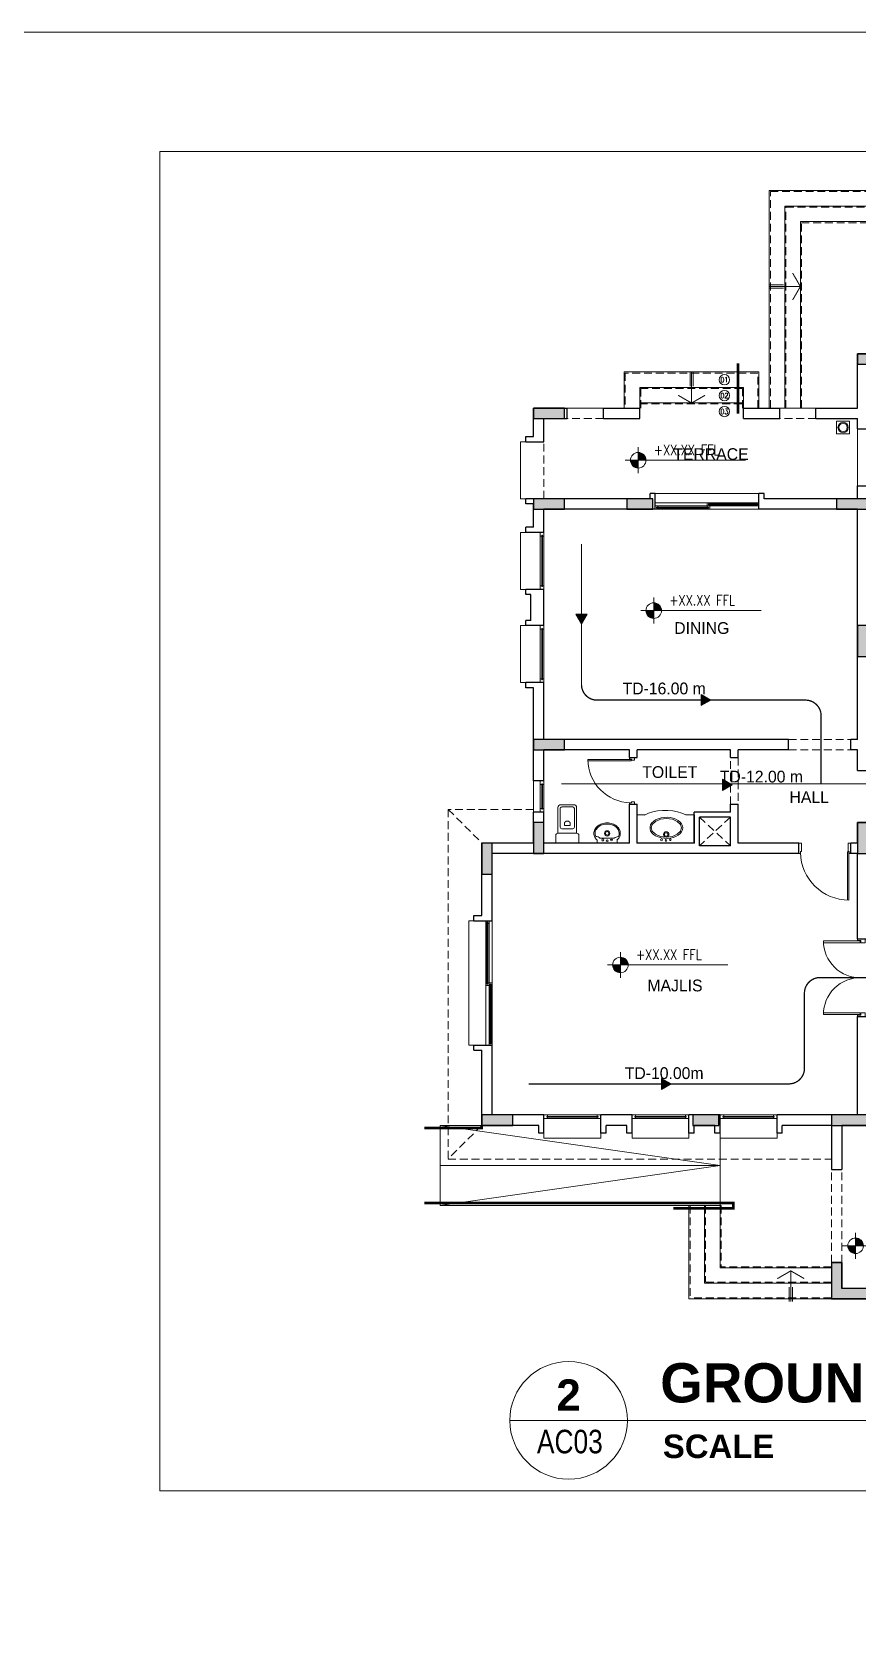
# Model space of a CAD drawing. Header units: millimetres. Extents: x -9083 to 924194, y -232449 to 321637.
# Drawn here: x 240947 to 251467, y -195277 to -174849 of the extents above; entities that cross this region are included whole.
import ezdxf
from ezdxf.enums import TextEntityAlignment as Align

# ---------------------------------------------------------------- set-up
doc = ezdxf.new("R2010")
doc.units = ezdxf.units.MM
doc.header["$LTSCALE"] = 400
doc.header["$MEASUREMENT"] = 0
doc.linetypes.add('HIDDEN', pattern=[0.375, 0.25, -0.125])
doc.linetypes.add('PHANTOM2', pattern=[1.25, 0.625, -0.125, 0.125, -0.125, 0.125, -0.125])
doc.layers.get('0').update_dxf_attribs({"lineweight": 0, "true_color": 0xff1414})
doc.layers.get('Defpoints').update_dxf_attribs({"color": 8, "lineweight": 5})
for name, color, linetype, lineweight in [('ARCHES', 1, 'HIDDEN', 5), ('COLUMNS HATCH', 1, 'Continuous', 5), ('DOOR', 1, 'Continuous', 5), ('FIXTURE', 5, 'Continuous', 0), ('GENERAL TEXT', 4, 'Continuous', 5), ('HANDRAIL', 31, 'Continuous', 5), ('HIDDEN', 237, 'HIDDEN', 0), ('LEVEL SYMBOL', 8, 'Continuous', 5), ('LEVELS', 251, 'Continuous', 5), ('MARKER', 8, 'Continuous', 5), ('PRO COLUMNS', 6, 'Continuous', 30), ('PROPOSED COLUMNS', 6, 'Continuous', 30), ('REFER TILTLE 100', 7, 'Continuous', 5), ('STAIR', 1, 'Continuous', 5), ('STAIR NOSE', 1, 'HIDDEN', 5), ('TEXT DRAWING TITLE', 7, 'Continuous', 5), ('TEXT STAIR NO', 7, 'Continuous', 5), ('WALL ELEVATION', 3, 'Continuous', 9), ('WALL PROPOSED', 255, 'Continuous', 30), ('WINDOWS', 5, 'Continuous', 5)]:
    doc.layers.add(name, color=color, linetype=linetype, lineweight=lineweight)
doc.layers.add('TRAVEL DISTANCE', color=7, linetype='Continuous', lineweight=5, true_color=0xff0f0f)
doc.styles.add('arial', font='arial.ttf', dxfattribs={"width": 0.8, "height": 2.2})
doc.styles.add('ARIAL-TITLE', font='arialbd.ttf')
doc.styles.add('ROMANS-TITLE', font='ROMANS.shx', dxfattribs={"width": 0.8})
doc.styles.get("Standard").update_dxf_attribs({"font": 'GOTHIC.TTF', "height": 220})

# ---------------------------------------------------------------- blocks, each defined once
blk = doc.blocks.new('*U144')
for p, q in [((-524, -515), (-524, 0)), ((-524, 0), (524, 0)), ((524, -515), (524, 0)), ((-524, -515), (-367, -515)), ((378, -515), (524, -515))]:
    blk.add_line(p, q)
for points in [[(-312, -278), (-307, -242), (-291, -207), (-265, -174), (-230, -146), (-187, -122), (-137, -103), (-84, -91), (-27, -86), (30, -88), (85, -97), (137, -112), (183, -133), (222, -159), (253, -190), (274, -224), (285, -260), (285, -297), (274, -333), (253, -367), (222, -397), (183, -424), (137, -445), (85, -460), (30, -469), (-27, -471), (-84, -466), (-137, -454), (-187, -435), (-230, -411), (-265, -383), (-291, -350), (-307, -315)], [(-289, -278), (-270, -217), (-212, -162), (-122, -123), (-13, -109), (96, -123), (186, -162), (244, -217), (264, -278), (244, -340), (186, -395), (96, -434), (-13, -448), (-122, -434), (-212, -395), (-270, -340)]]:
    blk.add_lwpolyline(points, close=True)
blk.add_lwpolyline([(385, -511), (315, -544), (235, -569), (147, -586), (56, -595), (-38, -596), (-130, -587), (-217, -571), (-297, -546), (-368, -514)])
for centre, radius in [((-85, -61), 16.1), ((-10, -158), 48.5), ((-10, -158), 31.8), ((-5, -49), 16), ((75, -61), 18.1)]:
    blk.add_circle(centre, radius)
blk = doc.blocks.new('*U145')
for p, q in [((180, 0), (-180, 0)), ((-180, 0), (-180, -53)), ((180, 0), (180, -52)), ((130, -89), (-130, -89))]:
    blk.add_line(p, q)
for centre, radius in [((-80, -57), 16.1), ((0, -178), 48.5), ((0, -178), 31.8), ((0, -44), 16), ((80, -57), 18.1)]:
    blk.add_circle(centre, radius)
for centre, radius, start, end in [((-88, -178), 152, 152.3807, 180), ((-88, -178), 152, 180, 207.6193), ((-45, -201), 200, 132.2414, 152.3807), ((-45, -156), 200, 207.6193, 231.6325), ((-88, -178), 132, 153.1014, 207.6193), ((-209, 0), 119, 271.591, 311.3839), ((-45, -156), 180, 207.6193, 231.6325), ((214, 5), 126, 228.3983, 266.8513), ((46, -156), 180, 308.3675, 332.3807), ((46, -156), 200, 308.3675, 332.3807), ((46, -201), 200, 27.6193, 48.0173), ((89, -178), 132, 332.3807, 25.9024), ((89, -178), 152, 0, 27.6193), ((89, -178), 152, 332.3807, 0), ((-18, -121), 244, 231.6325, 251.8447), ((-18, -121), 224, 231.6325, 251.8447), ((0, -66), 302, 251.8447, 270), ((0, -66), 282, 251.8447, 270), ((0, -66), 282, 270, 288.1553), ((0, -66), 302, 270, 288.1553), ((18, -121), 224, 288.1553, 308.3675), ((18, -121), 244, 288.1553, 308.3675)]:
    blk.add_arc(centre, radius, start, end)
blk = doc.blocks.new('*U146')
for p, q in [((-210, 0), (-210, -140)), ((-210, 0), (210, 0)), ((210, 0), (210, -140)), ((-170, -180), (-170, -650)), ((-170, -180), (170, -180)), ((-130, -290), (-130, -630)), ((-100, -260), (100, -260)), ((130, -290), (130, -630)), ((170, -180), (170, -650)), ((-44, -319), (44, -319)), ((-120, -700), (120, -700)), ((-100, -660), (100, -660))]:
    blk.add_line(p, q)
for centre, radius, start, end in [((-170, -140), 40, 180, 270), ((-100, -290), 30, 90, 180), ((100, -290), 30, 0, 90), ((170, -140), 40, 270, 0), ((-1, -349), 52.4, 157.2878, 180), ((-1, -349), 52.4, 180, 202.7122), ((-1, -349), 53, 144.8858, 157.2878), ((-1, -349), 53, 202.7122, 225.2991), ((0, -348), 53.5, 225.2991, 247.7107), ((0, -348), 54, 247.7107, 270), ((0, -348), 54, 270, 292.2893), ((0, -348), 53.5, 292.2893, 314.7009), ((1, -349), 53, 314.7009, 337.2878), ((1, -349), 53, 22.7122, 35.1142), ((1, -349), 52.4, 360, 22.7122), ((1, -349), 52.4, 337.2878, 0), ((-120, -650), 50, 180, 270), ((-100, -630), 30, 180, 270), ((100, -630), 30, 270, 0), ((120, -650), 50, 270, 0)]:
    blk.add_arc(centre, radius, start, end)
blk = doc.blocks.new('A$C5226484c')
at = {"layer": 'TRAVEL DISTANCE', "transparency": 33554559}
h = blk.add_hatch(color=256, dxfattribs=at)
h.dxf.hatch_style = 1
h.paths.add_polyline_path([(0, -186), (107, 0), (-107, 0)])
at = {"layer": 'TRAVEL DISTANCE'}
blk.add_lwpolyline([(0, -186), (107, 0), (-107, 0)], close=True, dxfattribs=at)
blk = doc.blocks.new('A$C977231d2')
at = {"layer": 'Defpoints'}
blk.add_lwpolyline([(-120, 0), (-823, 0), (-823, 576), (-120, 576)], close=True, dxfattribs=at)
blk = doc.blocks.new('A-DETAIL-TITLE-100')
at = {"layer": 'TEXT DRAWING TITLE', "linetype": 'Continuous'}
blk.add_line((0, 0), (-1500, 0), dxfattribs=at)
blk.add_circle((-750, 0), 750, dxfattribs=at)
at = {"layer": 'TEXT DRAWING TITLE', "style": 'ARIAL-TITLE'}
for tag, p, height in [('TITLE1', (450, 937), 500), ('SCALE1', (450, -480), 300), ('SCALE2', (2479, -480), 300)]:
    blk.add_attdef(tag, p, '', height=height, dxfattribs=at)
at = {"layer": 'TEXT DRAWING TITLE', "color": 7, "style": 'ARIAL-TITLE'}
blk.add_attdef('TITLE2_001', (435, 228), '', height=500, dxfattribs=at)
at = {"layer": 'TEXT DRAWING TITLE', "linetype": 'Continuous', "style": 'ARIAL-TITLE'}
blk.add_attdef('DRWG-NO', text='', height=400, dxfattribs=at).set_placement((-751, 326), align=Align.MIDDLE)
at = {"layer": 'TEXT DRAWING TITLE', "linetype": 'Continuous', "style": 'arial', "width": 0.8}
blk.add_attdef('DRAWING-REF', text='', height=300, dxfattribs=at).set_placement((-735, -270), align=Align.MIDDLE)
blk = doc.blocks.new('VILLA GROUND COLUMNS')
at = {"layer": 'COLUMNS HATCH', "ltscale": 300}
for points in [[(401768, 181785), (401168, 181785), (401168, 181985), (401768, 181985)], [(406768, 181985), (406768, 180785), (406568, 180785), (406568, 181985)], [(395518, 180735), (394918, 180735), (394918, 180935), (395518, 180935)], [(412368, 180785), (411768, 180785), (411768, 180985), (412368, 180985)], [(395518, 178985), (394918, 178985), (394918, 179185), (395518, 179185)], [(397218, 178985), (396718, 178985), (396718, 179185), (397218, 179185)], [(401368, 178985), (400768, 178985), (400768, 179185), (401368, 179185)], [(401168, 176135), (401168, 176735), (401368, 176735), (401368, 176135)], [(403368, 176135), (403368, 176735), (403568, 176735), (403568, 176135)], [(406768, 176535), (406168, 176535), (406168, 176735), (406768, 176735)], [(412368, 176535), (411768, 176535), (411768, 176735), (412368, 176735)], [(414118, 176535), (413518, 176535), (413518, 176735), (414118, 176735)], [(403368, 174335), (403368, 174935), (403568, 174935), (403568, 174335)], [(395518, 174335), (394918, 174335), (394918, 174535), (395518, 174535)], [(394918, 172335), (394918, 172935), (395118, 172935), (395118, 172335)], [(401168, 172335), (401168, 172935), (401368, 172935), (401368, 172335)], [(413918, 172335), (413918, 172935), (414118, 172935), (414118, 172335)], [(393918, 171935), (393918, 172535), (394118, 172535), (394118, 171935)], [(406768, 172485), (406168, 172485), (406168, 172685), (406768, 172685)], [(403368, 170535), (403368, 171135), (403568, 171135), (403568, 170535)], [(408018, 170035), (408018, 171135), (408218, 171135), (408218, 170035)], [(414118, 170035), (413518, 170035), (413518, 170235), (414118, 170235)], [(403368, 167085), (403368, 167685), (403568, 167685), (403568, 167085)], [(394519, 167085), (393919, 167085), (393919, 167285), (394519, 167285)], [(398493, 167085), (397993, 167085), (397993, 167285), (398493, 167285)], [(401368, 167085), (400668, 167085), (400668, 167285), (401368, 167285)], [(403168, 163735), (403168, 163935), (403368, 163935), (403368, 164985), (403568, 164985), (403568, 163735)], [(408018, 164385), (408018, 164985), (408218, 164985), (408218, 164385)], [(401368, 163935), (400868, 163935), (400868, 164435), (400668, 164435), (400668, 163735), (401368, 163735)]]:
    blk.add_hatch(color=256, dxfattribs=at).paths.add_polyline_path(points)
at = {"layer": 'PRO COLUMNS', "ltscale": 300}
for points in [[(401768, 181785), (401768, 181985), (401168, 181985), (401168, 181785)], [(406768, 181985), (406568, 181985), (406568, 180785), (406768, 180785)], [(395518, 180735), (395518, 180935), (394918, 180935), (394918, 180735)], [(412368, 180785), (412368, 180985), (411768, 180985), (411768, 180785)], [(395518, 178985), (395518, 179185), (394918, 179185), (394918, 178985)], [(397218, 178985), (397218, 179185), (396718, 179185), (396718, 178985)], [(401368, 178985), (401368, 179185), (400768, 179185), (400768, 178985)], [(401168, 176135), (401368, 176135), (401368, 176735), (401168, 176735)], [(403368, 176135), (403568, 176135), (403568, 176735), (403368, 176735)], [(406768, 176535), (406768, 176735), (406168, 176735), (406168, 176535)], [(412368, 176535), (412368, 176735), (411768, 176735), (411768, 176535)], [(414118, 176535), (414118, 176735), (413518, 176735), (413518, 176535)], [(403368, 174335), (403568, 174335), (403568, 174935), (403368, 174935)], [(395518, 174335), (395518, 174535), (394918, 174535), (394918, 174335)], [(394918, 172335), (395118, 172335), (395118, 172935), (394918, 172935)], [(401168, 172335), (401368, 172335), (401368, 172935), (401168, 172935)], [(413918, 172335), (414118, 172335), (414118, 172935), (413918, 172935)], [(393918, 171935), (394118, 171935), (394118, 172535), (393918, 172535)], [(406768, 172485), (406768, 172685), (406168, 172685), (406168, 172485)], [(403368, 170535), (403568, 170535), (403568, 171135), (403368, 171135)], [(408018, 170035), (408218, 170035), (408218, 171135), (408018, 171135)], [(414118, 170035), (414118, 170235), (413518, 170235), (413518, 170035)], [(403368, 167085), (403568, 167085), (403568, 167685), (403368, 167685)], [(394519, 167085), (394519, 167285), (393919, 167285), (393919, 167085)], [(398493, 167085), (398493, 167285), (397993, 167285), (397993, 167085)], [(401368, 167085), (401368, 167285), (400668, 167285), (400668, 167085)], [(403168, 163735), (403568, 163735), (403568, 164985), (403368, 164985), (403368, 163935), (403168, 163935)], [(408018, 164385), (408218, 164385), (408218, 164985), (408018, 164985)], [(400868, 164435), (400668, 164435), (400668, 163735), (401368, 163735), (401368, 163935), (400868, 163935)]]:
    blk.add_lwpolyline(points, close=True, dxfattribs=at)
blk = doc.blocks.new('A-LVL_PLAN')
at = {"layer": 'LEVELS', "ltscale": 800}
h = blk.add_hatch(color=256, dxfattribs=at)
h.paths.add_polyline_path([(0, 0), (150, 0, 0.414214), (0, 150)])
h.paths.add_polyline_path([(0, -150), (0, 0), (-150, 0, 0.414214)])
at = {"layer": 'LEVELS'}
for p, q in [((-250, 0), (250, 0)), ((0, -250), (0, 250))]:
    blk.add_line(p, q, dxfattribs=at)
at = {"layer": 'LEVELS', "ltscale": 800}
blk.add_line((0, 0), (2074, 0), dxfattribs=at)
at = {"layer": 'LEVELS'}
blk.add_circle((0, 0), 150, dxfattribs=at)
at = {"layer": 'LEVELS', "ltscale": 800, "style": 'ROMANS-TITLE', "width": 0.8}
blk.add_attdef('FLOOR-LEVEL', (300, 100), '', height=200, dxfattribs=at)
blk = doc.blocks.new('BAYTANG')
at = {"layer": 'TEXT STAIR NO', "color": 8, "ltscale": 0.1}
blk.add_circle((0, 0), 100, dxfattribs=at)
at = {"layer": 'TEXT STAIR NO', "style": 'ROMANS-TITLE', "width": 0.8}
blk.add_attdef('STEPNO.', text='', height=120, dxfattribs=at).set_placement((0, 0), align=Align.MIDDLE_CENTER)
blk = doc.blocks.new('*U63')
for p, q in [((-1565, 66), (-1565, 1001)), ((-1540, 66), (-1540, 1000)), ((-1600, 101), (-1570, 101)), ((-1570, 61), (-1570, 101)), ((-1570, 61), (-1550, 61)), ((-1565, 66), (-1540, 66)), ((-1550, -99), (-1550, 61)), ((-650, -99), (-650, 61)), ((-630, 61), (-650, 61)), ((-600, 101), (-630, 101)), ((-630, 61), (-630, 101)), ((-1600, -99), (-1550, -99)), ((-600, -99), (-650, -99))]:
    blk.add_line(p, q)
blk.add_arc((-1565, 66), 935, 0.9304, 89.9953)
blk = doc.blocks.new('*U64')
for p, q in [((-1600, 1), (-1550, 1)), ((-1550, 1), (-1550, -59)), ((-750, 1), (-750, -59)), ((-700, 1), (-750, 1)), ((-1600, -99), (-1570, -99)), ((-1570, -59), (-1550, -59)), ((-1570, -59), (-1570, -99)), ((-1565, -64), (-1565, -899)), ((-1565, -64), (-1540, -64)), ((-1540, -64), (-1540, -897)), ((-730, -59), (-750, -59)), ((-730, -59), (-730, -99)), ((-700, -99), (-730, -99))]:
    blk.add_line(p, q)
blk.add_arc((-1565, -63), 835, 270.0066, 358.9548)
blk = doc.blocks.new('*U68')
for p, q in [((-2500, 98), (-2600, 98)), ((-2500, 98), (-2500, -17)), ((-700, 98), (-600, 98)), ((-700, 98), (-700, -17)), ((-2600, -102), (-2560, -102)), ((-2560, -17), (-2500, -17)), ((-2560, -17), (-2560, -102)), ((-2550, -27), (-2550, -976)), ((-2550, -27), (-2500, -27)), ((-2500, -27), (-2500, -975)), ((-640, -17), (-700, -17)), ((-650, -27), (-700, -27)), ((-700, -27), (-700, -976)), ((-650, -27), (-650, -977)), ((-640, -17), (-640, -102)), ((-600, -102), (-640, -102))]:
    blk.add_line(p, q)
for centre, radius, start, end in [((-2550, -26), 951, 270.0277, 1.4411), ((-650, -27), 950, 178.4926, 270)]:
    blk.add_arc(centre, radius, start, end)

msp = doc.modelspace()

# ---------------------------------------------------------------- linework, layer by layer
at = {"layer": 'ARCHES', "lineweight": 0}
for p, q in [((248226.3367, -179773.65955), (247764.3367, -179773.65955)), ((250932.3367, -179773.65955), (250470.3367, -179773.65955)), ((247467.3367, -180796.65955), (247467.3367, -180070.65955)), ((250583.71042, -183865.65955), (251375.71042, -183865.65955)), ((250583.71042, -183997.65955), (251375.71042, -183997.65955)), ((249843.3367, -184690.65955), (249843.3367, -184096.65955)), ((249942.3367, -184096.65955), (249942.3367, -184690.65955)), ((251130.3367, -190531.65955), (251130.3367, -189343.65955)), ((251262.3367, -190531.65955), (251262.3367, -189343.65955))]:
    msp.add_line(p, q, dxfattribs=at)
at = {"layer": 'Defpoints', "lineweight": 0}
msp.add_lwpolyline([(242576.74025, -193438.87872), (262308.89268, -193438.87872), (262308.89268, -176373.53188), (242576.74025, -176373.53188)], close=True, dxfattribs=at)
at = {"layer": 'FIXTURE', "lineweight": 0}
for p, q in [((251361.3367, -179806.65955), (251196.3367, -179806.65955)), ((251196.3367, -179806.65955), (251196.3367, -179971.65955)), ((251361.3367, -179971.65955), (251361.3367, -179806.65955)), ((251196.3367, -179971.65955), (251361.3367, -179971.65955))]:
    msp.add_line(p, q, dxfattribs=at)
for radius in [66, 52.8]:
    msp.add_circle((251278.8367, -179889.15955), radius, dxfattribs=at)
at = {"layer": 'HANDRAIL', "lineweight": 0, "ltscale": 5, "const_width": 33}
msp.add_lwpolyline([(249938.9421, -179711.34516), (249938.9421, -179711.34516), (249938.9421, -179711.34516), (249938.9421, -179070.20797)], dxfattribs=at)
at = {"layer": 'HANDRAIL', "lineweight": 0, "const_width": 33}
for points in [[(246676.19435, -188782.65955), (246676.19435, -188815.65955), (245946.0367, -188815.65955)], [(245946.0367, -189772.65955), (249879.6367, -189772.65955), (249879.6367, -189838.65955), (249114.0367, -189838.65955)]]:
    msp.add_lwpolyline(points, dxfattribs=at)
at = {"layer": 'HIDDEN', "lineweight": 0}
for p, q in [((246248.92134, -184756.65955), (246675.3367, -185183.07491)), ((249447.3367, -184855.65955), (249843.3367, -185218.65955)), ((249843.3367, -184855.65955), (249447.3367, -185218.65955)), ((246675.3367, -188782.65955), (246246.3367, -189211.65955))]:
    msp.add_line(p, q, dxfattribs=at)
msp.add_lwpolyline([(247335.3367, -184756.65955), (246246.3367, -184756.65955), (246246.3367, -189211.65955), (251130.3367, -189211.65955)], dxfattribs=at)
at = {"layer": 'MARKER', "lineweight": 0}
for p, q in [((249328.5367, -179362.90642), (249328.5367, -179181.40642)), ((249348.3367, -179577.40642), (249348.3367, -179181.40642)), ((249368.1367, -179362.90642), (249368.1367, -179181.40642))]:
    msp.add_line(p, q, dxfattribs=at)
at = {"layer": 'MARKER', "lineweight": 0, "const_width": 13.2}
msp.add_lwpolyline([(249519.80973, -179478.40642), (249348.3367, -179577.40642), (249176.86367, -179478.40642)], dxfattribs=at)
at = {"layer": 'STAIR', "lineweight": 0}
for p, q in [((250519.8367, -178072.50955), (250338.3367, -178072.50955)), ((250734.3367, -178092.30955), (250338.3367, -178092.30955)), ((250519.8367, -178112.10955), (250338.3367, -178112.10955)), ((248688.3367, -179575.65955), (250008.3367, -179575.65955)), ((246147.3367, -188782.65955), (246147.3367, -189805.65955)), ((246676.19435, -188782.65955), (246147.3367, -188782.65955)), ((249711.3367, -189294.15955), (246147.3367, -188782.65955)), ((249711.3367, -188947.65955), (249711.3367, -190597.65955)), ((251130.3367, -188815.65955), (251130.3367, -189343.65955)), ((251262.3367, -188782.65955), (251262.3367, -189343.65955)), ((246147.3367, -189294.15955), (249711.3367, -189294.15955)), ((249711.3367, -189294.15955), (246147.3367, -189805.65955)), ((249711.3367, -189805.65955), (246147.3367, -189805.65955)), ((249315.3367, -189805.65955), (249315.3367, -190993.65955)), ((249513.3367, -189805.65955), (249513.3367, -190795.65955)), ((251130.3367, -190597.65955), (249711.3367, -190597.65955)), ((250611.9772, -190637.25955), (250611.9772, -191026.65955)), ((251130.3367, -190993.65955), (249315.3367, -190993.65955)), ((251130.3367, -190795.65955), (249513.3367, -190795.65955)), ((250592.1772, -190845.15955), (250592.1772, -191026.65955)), ((250631.7772, -190845.15955), (250631.7772, -191026.65955))]:
    msp.add_line(p, q, dxfattribs=at)
for points in [[(250338.3367, -179641.65955), (250338.3367, -176869.65955), (256344.3367, -176869.65955), (256344.3367, -179608.65955)], [(250536.3367, -179641.65955), (250536.3367, -177067.65955), (256146.3367, -177067.65955), (256146.3367, -179608.65955)], [(250734.3367, -179641.65955), (250734.3367, -177265.65955), (255948.3367, -177265.65955), (255948.3367, -179608.65955)], [(250206.3367, -179641.65955), (250206.3367, -179181.40642), (248490.3367, -179181.40642), (248490.3367, -179641.65955)], [(250008.3367, -179641.65955), (250008.3367, -179379.40642), (248688.3367, -179379.40642), (248688.3367, -179641.65955)]]:
    msp.add_lwpolyline(points, dxfattribs=at)
at = {"layer": 'STAIR', "lineweight": 0, "const_width": 13.2}
for points in [[(250635.3367, -178263.78258), (250734.3367, -178092.30955), (250635.3367, -177920.83652)], [(250440.50417, -190736.25955), (250611.9772, -190637.25955), (250783.45023, -190736.25955)]]:
    msp.add_lwpolyline(points, dxfattribs=at)
at = {"layer": 'STAIR NOSE', "linetype": 'HIDDEN', "lineweight": 0}
for p, q in [((248688.3367, -179588.85955), (250008.3367, -179588.85955)), ((249328.5367, -189805.65955), (249328.5367, -190980.45955)), ((249526.5367, -189805.65955), (249526.5367, -190782.45955)), ((249711.3367, -189805.65955), (249724.5367, -189805.65955)), ((249724.5367, -189805.65955), (249724.5367, -190584.45955)), ((251130.3367, -190584.45955), (249724.5367, -190584.45955)), ((251130.3367, -190782.45955), (249526.5367, -190782.45955)), ((251130.3367, -190980.45955), (249328.5367, -190980.45955))]:
    msp.add_line(p, q, dxfattribs=at)
for points in [[(250351.5367, -179641.65955), (250351.5367, -176882.85955), (256331.1367, -176882.85955), (256331.1367, -179608.65955)], [(250549.5367, -179641.65955), (250549.5367, -177080.85955), (256133.1367, -177080.85955), (256133.1367, -179608.65955)], [(250747.5367, -179641.65955), (250747.5367, -177278.85955), (255935.1367, -177278.85955), (255935.1367, -179608.65955)], [(250193.1367, -179641.65955), (250193.1367, -179194.60642), (248503.5367, -179194.60642), (248503.5367, -179641.65955)], [(249995.1367, -179641.65955), (249995.1367, -179392.60642), (248701.5367, -179392.60642), (248701.5367, -179641.65955)]]:
    msp.add_lwpolyline(points, dxfattribs=at)
at = {"layer": 'TEXT DRAWING TITLE', "linetype": 'Continuous', "lineweight": 0}
msp.add_line((248532.33343, -192542.51232), (256771.33855, -192542.51232), dxfattribs=at)
at = {"layer": 'TRAVEL DISTANCE', "linetype": 'PHANTOM2', "lineweight": 0, "const_width": 16.5}
for points in [[(247945.81201, -181374.70053), (247945.81201, -183165.3471, 0.4142135624), (248143.81201, -183363.3471), (250800.04492, -183363.3471, -0.4142135624), (250998.04492, -183561.3471), (250998.04492, -184430.0889), (252269.57866, -184430.0889)], [(247274.0246, -188254.41713), (250587.9068, -188254.41713, 0.4142135624), (250785.9068, -188056.41713), (250785.9068, -187097.08579, -0.4142135624), (250983.9068, -186899.08579), (252249.76294, -186899.08579)]]:
    msp.add_lwpolyline(points, format="xyb", dxfattribs=at)
msp.add_lwpolyline([(247687.1996, -184430.0889), (250998.04492, -184430.0889)], dxfattribs=at)
at = {"layer": 'WALL ELEVATION', "linetype": 'Continuous', "lineweight": 0}
for p, q in [((247764.3367, -179641.65955), (248226.3367, -179641.65955)), ((250470.3367, -179641.65955), (250932.3367, -179641.65955)), ((251460.3367, -180631.65955), (251460.3367, -179905.65955)), ((248886.3367, -180730.65955), (250206.3367, -180730.65955)), ((247335.3367, -184393.65955), (247335.3367, -184789.65955))]:
    msp.add_line(p, q, dxfattribs=at)
at = {"layer": 'WALL ELEVATION', "linetype": 'Continuous', "lineweight": 0, "flags": 128}
for points in [[(247236.3367, -180796.65955), (247170.3367, -180796.65955), (247170.3367, -180070.65955), (247236.3367, -180070.65955)], [(247236.3367, -181951.65955), (247170.3367, -181951.65955), (247170.3367, -181225.65955), (247236.3367, -181225.65955)], [(247236.3367, -183139.65955), (247170.3367, -183139.65955), (247170.3367, -182413.65955), (247236.3367, -182413.65955)], [(246576.3367, -186175.65955), (246510.3367, -186175.65955), (246510.3367, -187759.65955), (246576.3367, -187759.65955)], [(247467.3367, -188881.65955), (247467.3367, -188947.65955), (248193.3367, -188947.65955), (248193.3367, -188881.65955)], [(248589.3367, -188815.65955), (248589.3367, -188947.65955), (249315.3367, -188947.65955), (249315.3367, -188881.65955)], [(249711.3367, -188881.65955), (249711.3367, -188947.65955), (250437.3367, -188947.65955), (250437.3367, -188881.65955)]]:
    msp.add_lwpolyline(points, dxfattribs=at)
at = {"layer": 'WALL PROPOSED'}
for p, q in [((251460.3367, -179641.65955), (251460.3367, -178948.65955)), ((251460.3367, -178948.65955), (252450.35254, -178948.65955)), ((247335.3367, -180004.65955), (247335.3367, -179641.65955)), ((247335.3367, -179641.65955), (247764.3367, -179641.65955)), ((247764.3367, -179773.65955), (247764.3367, -179641.65955)), ((248226.3367, -179641.65955), (248688.3367, -179641.65955)), ((248226.3367, -179773.65955), (248226.3367, -179641.65955)), ((248688.3367, -179773.65955), (248688.3367, -179641.65955)), ((250008.3367, -179773.65955), (250008.3367, -179641.65955)), ((250008.3367, -179641.65955), (250470.3367, -179641.65955)), ((250470.3367, -179773.65955), (250470.3367, -179641.65955)), ((250932.3367, -179773.65955), (250932.3367, -179641.65955)), ((250932.3367, -179641.65955), (251460.3367, -179641.65955)), ((247467.3367, -180070.65955), (247467.3367, -179773.65955)), ((247467.3367, -179773.65955), (247764.3367, -179773.65955)), ((248226.3367, -179773.65955), (248688.3367, -179773.65955)), ((250008.3367, -179773.65955), (250470.3367, -179773.65955)), ((250932.3367, -179773.65955), (251460.3367, -179773.65955)), ((251460.3367, -179905.65955), (251460.3367, -179773.65955)), ((251460.3367, -179905.65955), (251592.3367, -179905.65955)), ((247236.3367, -180070.65955), (247236.3367, -180004.65955)), ((247236.3367, -180004.65955), (247335.3367, -180004.65955)), ((247236.3367, -180070.65955), (247467.3367, -180070.65955)), ((248886.3367, -180730.65955), (248820.3367, -180730.65955)), ((248820.3367, -180796.65955), (248820.3367, -180730.65955)), ((248886.3367, -180928.65955), (248886.3367, -180730.65955)), ((250272.3367, -180730.65955), (250206.3367, -180730.65955)), ((250206.3367, -180928.65955), (250206.3367, -180730.65955)), ((250272.3367, -180796.65955), (250272.3367, -180730.65955)), ((251460.3367, -180796.65955), (251460.3367, -180631.65955)), ((251460.3367, -180631.65955), (251592.3367, -180631.65955)), ((247236.3367, -180862.65955), (247236.3367, -180796.65955)), ((248820.3367, -180796.65955), (247236.3367, -180796.65955)), ((247335.3367, -180862.65955), (247236.3367, -180862.65955)), ((247335.3367, -181159.65955), (247335.3367, -180862.65955)), ((247467.3367, -181225.65955), (247467.3367, -180928.65955)), ((248886.3367, -180928.65955), (247467.3367, -180928.65955)), ((251460.3367, -180928.65955), (250206.3367, -180928.65955)), ((251460.3367, -180796.65955), (250272.3367, -180796.65955)), ((251460.3367, -183865.65955), (251460.3367, -180928.65955)), ((247236.3367, -181225.65955), (247236.3367, -181159.65955)), ((247335.3367, -181159.65955), (247236.3367, -181159.65955)), ((247467.3367, -181225.65955), (247236.3367, -181225.65955)), ((247236.3367, -182017.65955), (247236.3367, -181951.65955)), ((247467.3367, -181951.65955), (247236.3367, -181951.65955)), ((247467.3367, -182413.65955), (247467.3367, -181951.65955)), ((247302.3367, -182017.65955), (247236.3367, -182017.65955)), ((247302.3367, -182347.65955), (247302.3367, -182017.65955)), ((247236.3367, -182413.65955), (247236.3367, -182347.65955)), ((247302.3367, -182347.65955), (247236.3367, -182347.65955)), ((247467.3367, -182413.65955), (247236.3367, -182413.65955)), ((247236.3367, -183205.65955), (247236.3367, -183139.65955)), ((247467.3367, -183139.65955), (247236.3367, -183139.65955)), ((247335.3367, -183205.65955), (247236.3367, -183205.65955)), ((247335.3367, -184393.65955), (247335.3367, -183205.65955)), ((247467.3367, -183865.65955), (247467.3367, -183139.65955)), ((250583.71042, -183865.65955), (247467.3367, -183865.65955)), ((247467.3367, -184393.65955), (247467.3367, -183997.65955)), ((248556.3367, -183997.65955), (247467.3367, -183997.65955)), ((248556.3367, -184096.65955), (248556.3367, -183997.65955)), ((248655.3367, -184096.65955), (248655.3367, -183997.65955)), ((249843.3367, -183997.65955), (248655.3367, -183997.65955)), ((249843.3367, -184096.65955), (249843.3367, -183997.65955)), ((250583.71042, -183997.65955), (249942.3367, -183997.65955)), ((249942.3367, -184096.65955), (249942.3367, -183997.65955)), ((250583.71042, -183997.65955), (250583.71042, -183865.65955)), ((251460.3367, -183865.65955), (251375.71042, -183865.65955)), ((251375.71042, -183997.65955), (251375.71042, -183865.65955)), ((251460.3367, -183997.65955), (251375.71042, -183997.65955)), ((251460.3367, -184261.65955), (251460.3367, -183997.65955)), ((248556.3367, -184096.65955), (248655.3367, -184096.65955)), ((249843.3367, -184096.65955), (249942.3367, -184096.65955)), ((247467.3367, -184393.65955), (247335.3367, -184393.65955)), ((251460.3367, -184261.65955), (251592.3367, -184261.65955)), ((247335.3367, -185185.65955), (247335.3367, -184789.65955)), ((247467.3367, -184789.65955), (247335.3367, -184789.65955)), ((247467.3367, -185185.65955), (247467.3367, -184789.65955)), ((248556.3367, -185185.65955), (248556.3367, -184690.65955)), ((248556.3367, -184690.65955), (248655.3367, -184690.65955)), ((248655.3367, -185185.65955), (248655.3367, -184690.65955)), ((249843.3367, -184789.65955), (249381.3367, -184789.65955)), ((249381.3367, -185185.65955), (249381.3367, -184789.65955)), ((249843.3367, -184855.65955), (249447.3367, -184855.65955)), ((249447.3367, -185218.65955), (249447.3367, -184855.65955)), ((249843.3367, -184690.65955), (249942.3367, -184690.65955)), ((249843.3367, -184789.65955), (249843.3367, -184690.65955)), ((249843.3367, -185218.65955), (249843.3367, -184855.65955)), ((249942.3367, -185185.65955), (249942.3367, -184690.65955)), ((251460.3367, -185185.65955), (251460.3367, -184921.65955)), ((251460.3367, -184921.65955), (251592.3367, -184921.65955)), ((246675.3367, -186109.65955), (246675.3367, -185185.65955)), ((247335.3367, -185185.65955), (246675.3367, -185185.65955)), ((248556.3367, -185185.65955), (247467.3367, -185185.65955)), ((249381.3367, -185185.65955), (248655.3367, -185185.65955)), ((249843.3367, -185218.65955), (249447.3367, -185218.65955)), ((250715.71042, -185185.65955), (249942.3367, -185185.65955)), ((250715.71042, -185317.65955), (250715.71042, -185185.65955)), ((251460.3367, -185185.65955), (251375.71042, -185185.65955)), ((251375.71042, -185317.65955), (251375.71042, -185185.65955)), ((246807.3367, -186175.65955), (246807.3367, -185317.65955)), ((250715.71042, -185317.65955), (246807.3367, -185317.65955)), ((251460.3367, -185317.65955), (251375.71042, -185317.65955)), ((251460.3367, -186406.65955), (251460.3367, -185317.65955)), ((246576.3367, -186175.65955), (246576.3367, -186109.65955)), ((246576.3367, -186109.65955), (246675.3367, -186109.65955)), ((246576.3367, -186175.65955), (246807.3367, -186175.65955)), ((251460.3367, -186406.65955), (251592.3367, -186406.65955)), ((251460.3367, -188650.65955), (251460.3367, -187396.65955)), ((251460.3367, -187396.65955), (251592.3367, -187396.65955)), ((246576.3367, -187825.65955), (246576.3367, -187759.65955)), ((246576.3367, -187759.65955), (246807.3367, -187759.65955)), ((246576.3367, -187825.65955), (246675.3367, -187825.65955)), ((246675.3367, -188782.65955), (246675.3367, -187825.65955)), ((246807.3367, -188650.65955), (246807.3367, -187759.65955)), ((247467.3367, -188650.65955), (246807.3367, -188650.65955)), ((247467.3367, -188881.65955), (247467.3367, -188650.65955)), ((248589.3367, -188650.65955), (248193.3367, -188650.65955)), ((248193.3367, -188881.65955), (248193.3367, -188650.65955)), ((248589.3367, -188881.65955), (248589.3367, -188650.65955)), ((249711.3367, -188650.65955), (249315.3367, -188650.65955)), ((249315.3367, -188881.65955), (249315.3367, -188650.65955)), ((249711.3367, -188881.65955), (249711.3367, -188650.65955)), ((251460.3367, -188650.65955), (250437.3367, -188650.65955)), ((250437.3367, -188881.65955), (250437.3367, -188650.65955)), ((247401.3367, -188782.65955), (246675.3367, -188782.65955)), ((247401.3367, -188881.65955), (247401.3367, -188782.65955)), ((247467.3367, -188881.65955), (247401.3367, -188881.65955)), ((248259.3367, -188881.65955), (248193.3367, -188881.65955)), ((248523.3367, -188782.65955), (248259.3367, -188782.65955)), ((248259.3367, -188881.65955), (248259.3367, -188782.65955)), ((248523.3367, -188881.65955), (248523.3367, -188782.65955)), ((248589.3367, -188881.65955), (248523.3367, -188881.65955)), ((249381.3367, -188881.65955), (249315.3367, -188881.65955)), ((249645.3367, -188782.65955), (249381.3367, -188782.65955)), ((249381.3367, -188881.65955), (249381.3367, -188782.65955)), ((249645.3367, -188881.65955), (249645.3367, -188782.65955)), ((249711.3367, -188881.65955), (249645.3367, -188881.65955)), ((250503.3367, -188881.65955), (250437.3367, -188881.65955)), ((251130.3367, -188782.65955), (250503.3367, -188782.65955)), ((250503.3367, -188881.65955), (250503.3367, -188782.65955)), ((251130.3367, -188782.65955), (251130.3367, -189343.65955)), ((251592.3367, -188782.65955), (251262.3367, -188782.65955)), ((251262.3367, -188782.65955), (251262.3367, -189343.65955)), ((251130.3367, -189343.65955), (251262.3367, -189343.65955)), ((251130.3367, -190531.65955), (251130.3367, -190993.65955)), ((251130.3367, -190531.65955), (251262.3367, -190531.65955)), ((251262.3367, -190531.65955), (251262.3367, -190861.65955)), ((251592.3367, -190993.65955), (251130.3367, -190993.65955)), ((251592.3367, -190861.65955), (251262.3367, -190861.65955))]:
    msp.add_line(p, q, dxfattribs=at)
at = {"layer": 'WINDOWS', "lineweight": 0}
for p, q in [((248886.3367, -180849.45955), (248886.3367, -180889.05955)), ((249546.3367, -180889.05955), (248886.3367, -180889.05955)), ((249579.3367, -180928.65955), (248886.3367, -180928.65955)), ((249562.8367, -180902.25955), (248902.8367, -180902.25955)), ((249562.8367, -180915.45955), (248902.8367, -180915.45955)), ((250206.3367, -180849.45955), (249546.3367, -180849.45955)), ((250206.3367, -180889.05955), (249546.3367, -180889.05955)), ((249546.3367, -180902.25955), (249546.3367, -180889.05955)), ((249546.3367, -180928.65955), (249546.3367, -180915.45955)), ((250189.8367, -180862.65955), (249562.8367, -180862.65955)), ((250189.8367, -180875.85955), (249562.8367, -180875.85955)), ((249562.8367, -180915.45955), (249562.8367, -180902.25955)), ((249579.3367, -180928.65955), (249579.3367, -180889.05955)), ((250173.3367, -180862.65955), (250173.3367, -180849.45955)), ((250173.3367, -180889.05955), (250173.3367, -180875.85955)), ((250189.8367, -180875.85955), (250189.8367, -180862.65955)), ((250206.3367, -180889.05955), (250206.3367, -180849.45955)), ((250206.3367, -180928.65955), (250206.3367, -180889.05955)), ((247421.1367, -181951.65955), (247421.1367, -181225.65955)), ((247421.1367, -181225.65955), (247467.3367, -181225.65955)), ((247421.1367, -181271.85955), (247439.2867, -181271.85955)), ((247439.2867, -181261.95955), (247449.1867, -181261.95955)), ((247439.2867, -181915.35955), (247439.2867, -181261.95955)), ((247449.1867, -181915.35955), (247449.1867, -181261.95955)), ((247449.1867, -181271.85955), (247467.3367, -181271.85955)), ((247467.3367, -181951.65955), (247467.3367, -181225.65955)), ((247421.1367, -181905.45955), (247439.2867, -181905.45955)), ((247421.1367, -181951.65955), (247467.3367, -181951.65955)), ((247439.2867, -181915.35955), (247449.1867, -181915.35955)), ((247449.1867, -181905.45955), (247467.3367, -181905.45955)), ((247421.1367, -183139.65955), (247421.1367, -182413.65955)), ((247421.1367, -182413.65955), (247467.3367, -182413.65955)), ((247467.3367, -183139.65955), (247467.3367, -182413.65955)), ((247421.1367, -182459.85955), (247439.2867, -182459.85955)), ((247439.2867, -182449.95955), (247449.1867, -182449.95955)), ((247439.2867, -183103.35955), (247439.2867, -182449.95955)), ((247449.1867, -183103.35955), (247449.1867, -182449.95955)), ((247449.1867, -182459.85955), (247467.3367, -182459.85955)), ((247421.1367, -183093.45955), (247439.2867, -183093.45955)), ((247421.1367, -183139.65955), (247467.3367, -183139.65955)), ((247439.2867, -183103.35955), (247449.1867, -183103.35955)), ((247449.1867, -183093.45955), (247467.3367, -183093.45955)), ((247421.1367, -184789.65955), (247421.1367, -184393.65955)), ((247421.1367, -184393.65955), (247467.3367, -184393.65955)), ((247421.1367, -184439.85955), (247439.2867, -184439.85955)), ((247439.2867, -184429.95955), (247449.1867, -184429.95955)), ((247439.2867, -184753.35955), (247439.2867, -184429.95955)), ((247449.1867, -184753.35955), (247449.1867, -184429.95955)), ((247449.1867, -184439.85955), (247467.3367, -184439.85955)), ((247467.3367, -184789.65955), (247467.3367, -184393.65955)), ((247421.1367, -184743.45955), (247439.2867, -184743.45955)), ((247421.1367, -184789.65955), (247467.3367, -184789.65955)), ((247439.2867, -184753.35955), (247449.1867, -184753.35955)), ((247449.1867, -184743.45955), (247467.3367, -184743.45955)), ((246728.1367, -187000.65955), (246728.1367, -186175.65955)), ((246741.3367, -186984.15955), (246741.3367, -186192.15955)), ((246754.5367, -186984.15955), (246754.5367, -186192.15955)), ((246767.7367, -186967.65955), (246767.7367, -186175.65955)), ((246807.3367, -186175.65955), (246767.7367, -186175.65955)), ((246728.1367, -186967.65955), (246741.3367, -186967.65955)), ((246728.1367, -187000.65955), (246767.7367, -187000.65955)), ((246741.3367, -186984.15955), (246754.5367, -186984.15955)), ((246754.5367, -186967.65955), (246767.7367, -186967.65955)), ((246767.7367, -187759.65955), (246767.7367, -186967.65955)), ((246780.9367, -187743.15955), (246780.9367, -186984.15955)), ((246794.1367, -187743.15955), (246794.1367, -186984.15955)), ((246807.3367, -187759.65955), (246807.3367, -186967.65955)), ((246767.7367, -187726.65955), (246780.9367, -187726.65955)), ((246794.1367, -187726.65955), (246807.3367, -187726.65955)), ((246728.1367, -187759.65955), (246767.7367, -187759.65955)), ((246767.7367, -187759.65955), (246807.3367, -187759.65955)), ((246780.9367, -187743.15955), (246794.1367, -187743.15955)), ((247467.3367, -188650.65955), (248193.3367, -188650.65955)), ((247467.3367, -188696.85955), (247467.3367, -188650.65955)), ((247467.3367, -188696.85955), (248193.3367, -188696.85955)), ((247503.6367, -188668.80955), (248157.0367, -188668.80955)), ((247503.6367, -188678.70955), (247503.6367, -188668.80955)), ((247503.6367, -188678.70955), (248157.0367, -188678.70955)), ((247513.5367, -188668.80955), (247513.5367, -188650.65955)), ((247513.5367, -188696.85955), (247513.5367, -188678.70955)), ((248147.1367, -188668.80955), (248147.1367, -188650.65955)), ((248147.1367, -188696.85955), (248147.1367, -188678.70955)), ((248157.0367, -188678.70955), (248157.0367, -188668.80955)), ((248193.3367, -188696.85955), (248193.3367, -188650.65955)), ((248589.3367, -188650.65955), (249315.3367, -188650.65955)), ((248589.3367, -188696.85955), (248589.3367, -188650.65955)), ((248589.3367, -188696.85955), (249315.3367, -188696.85955)), ((248625.6367, -188668.80955), (249279.0367, -188668.80955)), ((248625.6367, -188678.70955), (248625.6367, -188668.80955)), ((248625.6367, -188678.70955), (249279.0367, -188678.70955)), ((248635.5367, -188668.80955), (248635.5367, -188650.65955)), ((248635.5367, -188696.85955), (248635.5367, -188678.70955)), ((249269.1367, -188668.80955), (249269.1367, -188650.65955)), ((249269.1367, -188696.85955), (249269.1367, -188678.70955)), ((249279.0367, -188678.70955), (249279.0367, -188668.80955)), ((249315.3367, -188696.85955), (249315.3367, -188650.65955)), ((249711.3367, -188650.65955), (250437.3367, -188650.65955)), ((249711.3367, -188696.85955), (249711.3367, -188650.65955)), ((249711.3367, -188696.85955), (250437.3367, -188696.85955)), ((249747.6367, -188668.80955), (250401.0367, -188668.80955)), ((249747.6367, -188678.70955), (249747.6367, -188668.80955)), ((249747.6367, -188678.70955), (250401.0367, -188678.70955)), ((249757.5367, -188668.80955), (249757.5367, -188650.65955)), ((249757.5367, -188696.85955), (249757.5367, -188678.70955)), ((250391.1367, -188668.80955), (250391.1367, -188650.65955)), ((250391.1367, -188696.85955), (250391.1367, -188678.70955)), ((250401.0367, -188678.70955), (250401.0367, -188668.80955)), ((250437.3367, -188696.85955), (250437.3367, -188650.65955))]:
    msp.add_line(p, q, dxfattribs=at)
for points in [[(248886.3367, -180849.45955), (249546.3367, -180849.45955)], [(248886.3367, -180928.65955), (248886.3367, -180889.05955)], [(248902.8367, -180915.45955), (248902.8367, -180902.25955)], [(248919.3367, -180902.25955), (248919.3367, -180889.05955)], [(248919.3367, -180928.65955), (248919.3367, -180915.45955)], [(249546.3367, -180889.05955), (249546.3367, -180849.45955)], [(249562.8367, -180875.85955), (249562.8367, -180862.65955)], [(249579.3367, -180862.65955), (249579.3367, -180849.45955)], [(249579.3367, -180889.05955), (249579.3367, -180875.85955)], [(250206.3367, -180928.65955), (249579.3367, -180928.65955)], [(246728.1367, -186175.65955), (246767.7367, -186175.65955)], [(246728.1367, -186208.65955), (246741.3367, -186208.65955)], [(246741.3367, -186192.15955), (246754.5367, -186192.15955)], [(246754.5367, -186208.65955), (246767.7367, -186208.65955)], [(246807.3367, -186175.65955), (246807.3367, -186967.65955)], [(246728.1367, -187759.65955), (246728.1367, -187000.65955)], [(246767.7367, -186967.65955), (246807.3367, -186967.65955)], [(246767.7367, -187000.65955), (246780.9367, -187000.65955)], [(246780.9367, -186984.15955), (246794.1367, -186984.15955)], [(246794.1367, -187000.65955), (246807.3367, -187000.65955)]]:
    msp.add_lwpolyline(points, dxfattribs=at)

# ---------------------------------------------------------------- block references
at = {"layer": 'Defpoints', "lineweight": 0, "xscale": 100, "yscale": 100, "zscale": 100}
msp.add_blockref('A$C977231d2', (275083.38915, -232449.41425), dxfattribs=at)
at = {"layer": 'DOOR', "lineweight": 0}
for name, p, xscale, yscale, zscale, rotation in [('*U64', (248621.42714, -185153.31955), 0.66, 0.66, 0.66, 270), ('*U63', (250319.71042, -185251.40999), 0.66, 0.66, 0.66, 180), ('*U68', (251510.63953, -187693.65955), 0.495, 0.495, 0.495, 270)]:
    msp.add_blockref(name, p, dxfattribs=dict(at, xscale=xscale, yscale=yscale, zscale=zscale, rotation=rotation))
at = {"layer": 'FIXTURE', "lineweight": 0, "xscale": 0.6988224132119649, "yscale": 0.6988224132119649, "zscale": 0.6988224132119649, "rotation": 180}
for name, p in [('*U146', (247765.44461, -185185.65955)), ('*U144', (249018.3367, -185185.65955)), ('*U145', (248272.48553, -185185.65955))]:
    msp.add_blockref(name, p, dxfattribs=at)
at = {"layer": 'LEVEL SYMBOL', "lineweight": 0, "ltscale": 800}
ref = msp.add_blockref('A-LVL_PLAN', (248668.32315, -180306.69891), dxfattribs=dict(at, xscale=0.66, yscale=0.66, zscale=0.66))
ref.add_attrib('FLOOR-LEVEL', '+XX.XX FFL', (248866.32315, -180240.69891), dxfattribs={"color": 1, "ltscale": 800, "height": 132, "style": 'ROMANS-TITLE', "width": 0.8})
ref = msp.add_blockref('A-LVL_PLAN', (248866.2772, -182222.60505), dxfattribs=dict(at, xscale=0.66, yscale=0.66, zscale=0.66))
ref.add_attrib('FLOOR-LEVEL', '+XX.XX FFL', (249064.2772, -182156.60505), dxfattribs={"color": 1, "ltscale": 800, "height": 132, "style": 'ROMANS-TITLE', "width": 0.8})
ref = msp.add_blockref('A-LVL_PLAN', (248441.94701, -186738.46599), dxfattribs=dict(at, xscale=0.66, yscale=0.66, zscale=0.66))
ref.add_attrib('FLOOR-LEVEL', '+XX.XX FFL', (248639.94701, -186672.46599), dxfattribs={"color": 1, "ltscale": 800, "height": 132, "style": 'ROMANS-TITLE', "width": 0.8})
ref = msp.add_blockref('A-LVL_PLAN', (251437.16583, -190317.62155), dxfattribs=dict(at, xscale=0.66, yscale=0.66, zscale=0.66))
ref.add_attrib('FLOOR-LEVEL', '+XX.XX FFL', (251635.16583, -190251.62155), dxfattribs={"color": 1, "ltscale": 800, "height": 132, "style": 'ROMANS-TITLE', "width": 0.8})
at = {"layer": 'PROPOSED COLUMNS', "lineweight": 0, "xscale": 0.66, "yscale": 0.66, "zscale": 0.66}
msp.add_blockref('VILLA GROUND COLUMNS', (-13310.60573, -299058.68598), dxfattribs=at)
at = {"layer": 'TEXT DRAWING TITLE', "lineweight": 0}
ref = msp.add_blockref('A-DETAIL-TITLE-100', (248532.33343, -192542.51232), dxfattribs=at)
ref.add_attrib('TITLE2_001', 'GROUND FLOOR PLAN', (248948.90914, -192314.03892), dxfattribs={"layer": 'REFER TILTLE 100', "color": 7, "height": 500, "style": 'ARIAL-TITLE'})
ref.add_attrib('DRWG-NO', '2', dxfattribs={"layer": 'REFER TILTLE 100', "linetype": 'Continuous', "height": 400, "style": 'ARIAL-TITLE'}).set_placement((247781.23217, -192217.00391), align=Align.MIDDLE)
ref.add_attrib('DRAWING-REF', 'AC03', dxfattribs={"layer": 'REFER TILTLE 100', "linetype": 'Continuous', "height": 300, "style": 'arial', "width": 0.8}).set_placement((247797.73473, -192812.37726), align=Align.MIDDLE)
ref.add_attrib('SCALE1', 'SCALE', (248982.33343, -193023.00835), dxfattribs={"layer": 'REFER TILTLE 100', "height": 300, "style": 'ARIAL-TITLE'})
ref.add_attrib('SCALE2', '                                        1:150', (251011.33343, -193023.00835), dxfattribs={"layer": 'REFER TILTLE 100', "height": 300, "style": 'ARIAL-TITLE'})
at = {"layer": 'TEXT STAIR NO', "lineweight": 0}
ref = msp.add_blockref('BAYTANG', (249766.0221, -179280.04432), dxfattribs=dict(at, xscale=-0.66, yscale=0.66, zscale=0.66))
ref.add_attrib('STEPNO.', '01', dxfattribs={"height": 66, "style": 'ROMANS-TITLE', "width": 0.8}).set_placement((249766.0221, -179280.04432), align=Align.MIDDLE_CENTER)
ref = msp.add_blockref('BAYTANG', (249766.0221, -179482.89745), dxfattribs=dict(at, xscale=-0.66, yscale=0.66, zscale=0.66))
ref.add_attrib('STEPNO.', '02', dxfattribs={"height": 66, "style": 'ROMANS-TITLE', "width": 0.8}).set_placement((249766.0221, -179482.89745), align=Align.MIDDLE_CENTER)
ref = msp.add_blockref('BAYTANG', (249766.0221, -179685.75057), dxfattribs=dict(at, xscale=-0.66, yscale=0.66, zscale=0.66))
ref.add_attrib('STEPNO.', '03', dxfattribs={"height": 66, "style": 'ROMANS-TITLE', "width": 0.8}).set_placement((249766.0221, -179685.75057), align=Align.MIDDLE_CENTER)
at = {"layer": 'TRAVEL DISTANCE', "lineweight": 0, "xscale": -0.66, "yscale": 0.66, "zscale": 0.66}
msp.add_blockref('A$C5226484c', (247945.81201, -182270.02381), dxfattribs=at)
at = {"layer": 'TRAVEL DISTANCE', "lineweight": 0, "xscale": -0.66, "yscale": 0.66, "zscale": 0.66, "rotation": 90}
for p in [(249471.92846, -183363.3471), (249741.7114, -184442.53753), (248965.34276, -188254.41713)]:
    msp.add_blockref('A$C5226484c', p, dxfattribs=at)

# ---------------------------------------------------------------- texts
at = {"layer": 'GENERAL TEXT', "lineweight": 0, "char_height": 150, "width": 2774.0642767, "attachment_point": 2}
for s, insert in [('TERRACE  ', (249595.34802, -180153.08876)), ('DINING', (249478.3145, -182369.89315)), ('TD-16.00 m', (248999.00184, -183140.04102)), ('TOILET', (249071.01195, -184205.40963)), ('TD-12.00 m', (250237.45041, -184263.1069)), ('HALL ', (250846.94288, -184523.82594)), ('MAJLIS', (249137.01986, -186925.1908)), ('TD-10.00m', (248999.00184, -188042.24954))]:
    msp.add_mtext(s, dxfattribs=dict(at, insert=insert))

doc.saveas('drawing.dxf')
